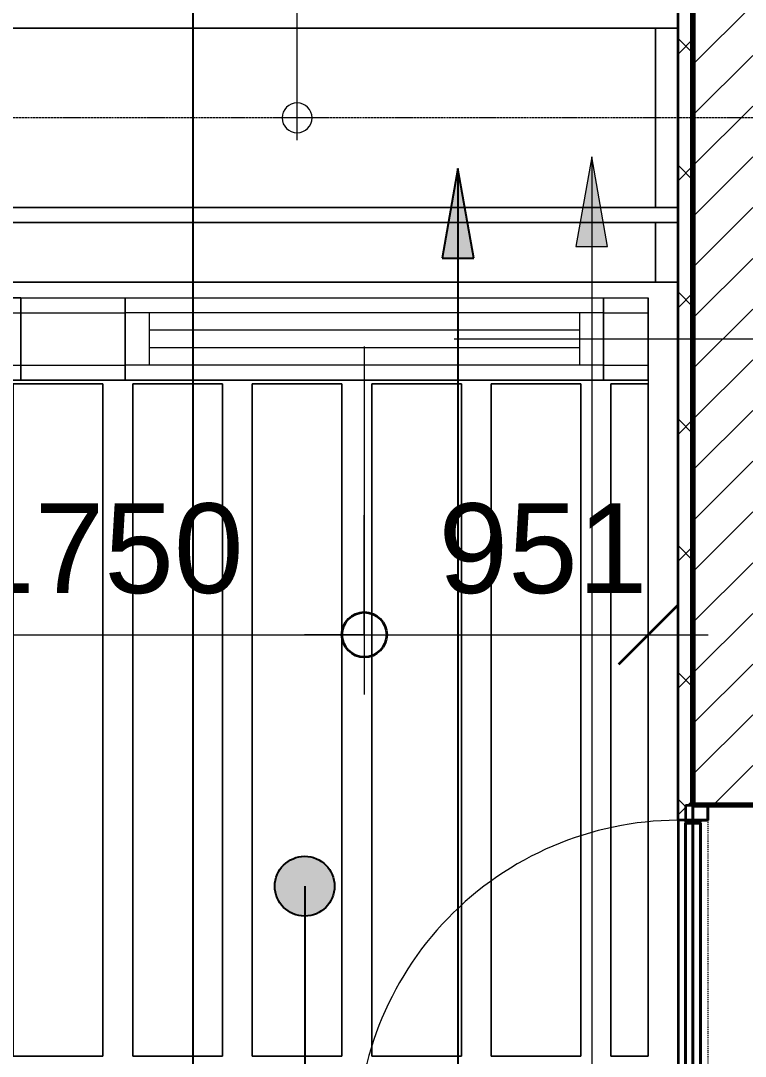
# Model space of a CAD drawing. Header units: millimetres. Extents: x -725999 to -647408, y -21008 to 19019.
# Drawn here: x -719232 to -716807, y 439 to 3904 of the extents above; entities that cross this region are included whole.
import ezdxf

# ---------------------------------------------------------------- set-up
doc = ezdxf.new("R2010")
doc.units = ezdxf.units.MM
for name, pattern in [('DASH', [6.35, 3.175, -3.175]), ('DPA_Grid _ Level 100', [10, 5.5, -1.6, 1.3, -1.6]), ('DPA_Hidden 50', [3, 2, -1])]:
    doc.linetypes.add(name, pattern=pattern)
for name, color, linetype, lineweight in [('A-ANNO-DIMS', 1, 'Continuous', 9), ('A-ANNO-DIMS-100', 1, 'Continuous', 9), ('A-ANNO-NOTE', 3, 'Continuous', 25), ('A-DETL', 1, 'Continuous', 70), ('A-DETL-GENF', 2, 'Continuous', 35), ('A-GENM', 1, 'Continuous', 9), ('A-GLAZ-CURT', 2, 'Continuous', 9), ('A-ROOM-IDEN', 3, 'Continuous', 25), ('A-WALL', 5, 'Continuous', 35), ('A-WALL-FNSH', 2, 'Continuous', 35), ('A-WALL-PATT', 1, 'Continuous', 35), ('E-LITE-EQPM', 2, 'Continuous', 35), ('G-ANNO-TEXT', 3, 'Continuous', 9), ('Q-SPCQ', 2, 'Continuous', 35), ('Q-SPCQ-HDLN', 2, 'DASH', 9), ('S-GRID', 251, 'Continuous', 9), ('WALL-E', 2, 'Continuous', 35)]:
    doc.layers.add(name, color=color, linetype=linetype, lineweight=lineweight)
doc.styles.add('Arial_2', font='arial.ttf', dxfattribs={"height": 300})
doc.dimstyles.new('DPA-DIM-3_0_C-C', dxfattribs={"dimscale": 304.8, "dimtxt": 306.07782, "dimasz": 0.492126, "dimexe": 0.656168, "dimexo": 0.0625, "dimgap": 0.164042, "dimtad": 1, "dimdec": 0, "dimzin": 0, "dimdsep": 46, "dimtxsty": 'Arial_2', "dimblk1": 'DOTBLANK', "dimblk2": 'DOTBLANK', "dimsah": 1, "dimcen": 0.09, "dimdle": 0.656168, "dimadec": 8, "dimazin": 0, "dimtfac": 1, "dimtdec": 4, "dimtix": 1, "dimtmove": 0, "dimatfit": 3, "dimfxl": 1.312336, "dimfxlon": 1, "dimtvp": 1, "dimtolj": 1, "dimtzin": 0, "dimarcsym": 2})
doc.dimstyles.new('DPA-DIM-3_0_C-T', dxfattribs={"dimscale": 304.8, "dimtxt": 306.07782, "dimasz": 0.492126, "dimexe": 0.656168, "dimexo": 0.0625, "dimgap": 0.164042, "dimtad": 0, "dimjust": 2, "dimdec": 0, "dimzin": 0, "dimdsep": 46, "dimtxsty": 'Arial_2', "dimblk1": 'DOTBLANK', "dimblk2": 'OBLIQUE', "dimsah": 1, "dimcen": 0.09, "dimdle": 0.656168, "dimadec": 8, "dimazin": 0, "dimtfac": 1, "dimtdec": 4, "dimtix": 1, "dimtmove": 2, "dimatfit": 3, "dimfxl": 1.312336, "dimfxlon": 1, "dimtvp": 1, "dimtolj": 1, "dimtzin": 0, "dimarcsym": 2})

# ---------------------------------------------------------------- blocks, each defined once
blk = doc.blocks.new('DPA_CP_Metal Ceiling Panel - Vertical Panel with Gap-11114030-4283-01 ENLARGED LOWER PLATFORM LEVEL - REFLECTED CEILING PLAN - SHEET 4')
at = {"layer": 'A-GLAZ-CURT'}
for p, q in [((-717257.4, 2689), (-717257.4, 439)), ((-717132.4, 2689), (-717257.4, 2689)), ((-717132.4, 2689), (-717257.4, 2689)), ((-717257.4, 2689), (-717257.4, 439)), ((-717257.4, 439), (-717257.4, 2689)), ((-717257.4, 2689), (-717132.4, 2689)), ((-717132.4, 2689), (-717132.4, 439)), ((-717132.4, 439), (-717132.4, 2689)), ((-717132.4, 2689), (-717132.4, 439)), ((-717132.4, 439), (-717257.4, 439)), ((-717257.4, 439), (-717132.4, 439)), ((-717132.4, 439), (-717257.4, 439))]:
    blk.add_line(p, q, dxfattribs=at)
blk = doc.blocks.new('DPA_CP_Metal Ceiling Panel - Vertical Panel with Gap-11114031-4283-01 ENLARGED LOWER PLATFORM LEVEL - REFLECTED CEILING PLAN - SHEET 4')
at = {"layer": 'A-GLAZ-CURT'}
for p, q in [((-717657.4, 2689), (-717657.4, 439)), ((-717357.4, 2689), (-717657.4, 2689)), ((-717357.4, 2689), (-717657.4, 2689)), ((-717657.4, 2689), (-717657.4, 439)), ((-717657.4, 439), (-717657.4, 2689)), ((-717657.4, 2689), (-717357.4, 2689)), ((-717357.4, 2689), (-717357.4, 439)), ((-717357.4, 439), (-717357.4, 2689)), ((-717357.4, 2689), (-717357.4, 439)), ((-717357.4, 439), (-717657.4, 439)), ((-717657.4, 439), (-717357.4, 439)), ((-717357.4, 439), (-717657.4, 439))]:
    blk.add_line(p, q, dxfattribs=at)
blk = doc.blocks.new('DPA_Speciality_PlatformScreenDoor - Length_135300-12767973-4283-01 ENLARGED LOWER PLATFORM LEVEL - REFLECTED CEILING PLAN - SHEET 4')
at = {"layer": 'A-GENM'}
for p, q in [((-75, -380), (-75, -1460)), ((-75, -1460), (-75, -380)), ((-25, -380), (-25, -1460)), ((-25, -1460), (-25, -380))]:
    blk.add_line(p, q, dxfattribs=at)
blk.add_arc((-5, -380), 1080, 268.9389, 0, dxfattribs=at)
at = {"layer": 'Q-SPCQ'}
for p, q in [((-75, -1450), (-75, -380)), ((-75, -380), (-75, -1450)), ((-50, -1450), (-50, -380)), ((-50, -380), (-50, -1450)), ((-50, -1450), (-50, -380)), ((-50, -380), (-50, -1450)), ((-25, -1450), (-25, -380)), ((-25, -380), (-25, -1450)), ((-75, -410), (-75, -1420)), ((-75, -1420), (-75, -410)), ((-75, -1420), (-75, -410)), ((-75, -410), (-75, -1420)), ((-75, -410), (-75, -1420)), ((-75, -1420), (-75, -410)), ((-50, -400), (-50, -1430)), ((-50, -1430), (-50, -400)), ((-50, -400), (-50, -1430)), ((-50, -1430), (-50, -400)), ((-50, -410), (-50, -1420)), ((-50, -1420), (-50, -410)), ((-50, -410), (-50, -1420)), ((-50, -1420), (-50, -410)), ((-50, -1420), (-50, -410)), ((-50, -410), (-50, -1420)), ((-25, -400), (-25, -1430)), ((-25, -1430), (-25, -400)), ((-25, -400), (-25, -1430)), ((-25, -1430), (-25, -400)), ((-50, -1450), (-75, -1450)), ((-75, -1450), (-50, -1450)), ((-30, -1450), (-70, -1450)), ((-70, -1450), (-30, -1450)), ((-25, -1450), (-50, -1450)), ((-50, -1450), (-25, -1450)), ((-100, -1460), (-100, -1510)), ((-100, -1510), (-100, -1460)), ((-100, -1460), (-50, -1460)), ((-50, -1460), (-100, -1460)), ((-70, -1460), (-30, -1460)), ((-30, -1460), (-70, -1460)), ((-50, -1460), (-50, -1510)), ((-50, -1510), (-50, -1460)), ((-50, -1460), (-50, -1510)), ((-50, -1510), (-50, -1460)), ((-50, -1460), (-25, -1460)), ((-25, -1460), (-50, -1460)), ((-25, -1510), (-25, -1460)), ((-50, -1510), (-100, -1510)), ((-50, -1510), (-100, -1510)), ((-25, -1510), (-50, -1510))]:
    blk.add_line(p, q, dxfattribs=at)
for centre, start, end in [((-70, -1455), 90, 270), ((-70, -1455), 150, 210), ((-70, -1455), 90, 135), ((-30, -1455), 60, 90), ((-30, -1455), 270, 90), ((-30, -1455), 330, 45), ((-70, -1455), 240, 270), ((-30, -1455), 270, 300)]:
    blk.add_arc(centre, 5, start, end, dxfattribs=at)
at = {"layer": 'Q-SPCQ-HDLN'}
blk.add_line((-100, -1510), (-100, 0), dxfattribs=at)
blk = doc.blocks.new('System Panel - DPA-AR_Metal Ceiling Rectangular Panel-V6-4283-01 ENLARGED LOWER PLATFORM LEVEL - REFLECTED CEILING PLAN - SHEET 4')
at = {"layer": 'A-GLAZ-CURT'}
for p, q in [((-719507.4, 3879), (-721907.4, 3879)), ((-721907.4, 3879), (-721907.4, 3279)), ((-721907.4, 3279), (-721907.4, 3879)), ((-721907.4, 3879), (-719507.4, 3879)), ((-719507.4, 3279), (-719507.4, 3879)), ((-719507.4, 3879), (-719507.4, 3279)), ((-721907.4, 3279), (-719507.4, 3279)), ((-719507.4, 3279), (-721907.4, 3279))]:
    blk.add_line(p, q, dxfattribs=at)
blk = doc.blocks.new('System Panel - DPA-AR_Metal Ceiling Rectangular Panel-13144089-4283-01 ENLARGED LOWER PLATFORM LEVEL - REFLECTED CEILING PLAN - SHEET 4')
at = {"layer": 'A-GLAZ-CURT'}
for p, q in [((-717032.4, 3879), (-717107.4, 3879)), ((-717107.4, 3879), (-717107.4, 3279)), ((-717107.4, 3279), (-717107.4, 3879)), ((-717107.4, 3879), (-717032.4, 3879)), ((-717032.4, 3279), (-717032.4, 3879)), ((-717032.4, 3879), (-717032.4, 3279)), ((-717107.4, 3279), (-717032.4, 3279)), ((-717032.4, 3279), (-717107.4, 3279))]:
    blk.add_line(p, q, dxfattribs=at)
blk = doc.blocks.new('System Panel - DPA-AR_Metal Ceiling Rectangular Panel-V7-4283-01 ENLARGED LOWER PLATFORM LEVEL - REFLECTED CEILING PLAN - SHEET 4')
at = {"layer": 'A-GLAZ-CURT'}
for p, q in [((-719507.4, 3229), (-721907.4, 3229)), ((-721907.4, 3229), (-721907.4, 3029)), ((-721907.4, 3029), (-721907.4, 3229)), ((-721907.4, 3229), (-719507.4, 3229)), ((-719507.4, 3029), (-719507.4, 3229)), ((-719507.4, 3229), (-719507.4, 3029)), ((-721907.4, 3029), (-719507.4, 3029)), ((-719507.4, 3029), (-721907.4, 3029))]:
    blk.add_line(p, q, dxfattribs=at)
blk = doc.blocks.new('System Panel - DPA-AR_Metal Ceiling Rectangular Panel-16621161-4283-01 ENLARGED LOWER PLATFORM LEVEL - REFLECTED CEILING PLAN - SHEET 4')
at = {"layer": 'A-GLAZ-CURT'}
for p, q in [((-717032.4, 3229), (-717107.4, 3229)), ((-717107.4, 3229), (-717107.4, 3029)), ((-717107.4, 3029), (-717107.4, 3229)), ((-717107.4, 3229), (-717032.4, 3229)), ((-717032.4, 3029), (-717032.4, 3229)), ((-717032.4, 3229), (-717032.4, 3029)), ((-717107.4, 3029), (-717032.4, 3029)), ((-717032.4, 3029), (-717107.4, 3029))]:
    blk.add_line(p, q, dxfattribs=at)
blk = doc.blocks.new('LGF_DL_SAA_LowPower_DL1a - LGF_DL_SAA_LowPower_DL1a-8832329-4283-01 ENLARGED LOWER PLATFORM LEVEL - REFLECTED CEILING PLAN - SHEET 4')
at = {"layer": 'A-DETL-GENF', "lineweight": 9}
for p, q in [((0, 75), (0, -75)), ((72.5, 0), (-72.5, 0))]:
    blk.add_line(p, q, dxfattribs=at)
blk.add_circle((0, 0), 50, dxfattribs=at)
blk = doc.blocks.new('DPA_CP_Metal Ceiling Air Supply1 - Linear Diffuser Air Supply-12404980-4283-01 ENLARGED LOWER PLATFORM LEVEL - REFLECTED CEILING PLAN - SHEET 4')
at = {"layer": 'A-GLAZ-CURT'}
for p, q in [((-718882.4, 2701.5), (-718882.4, 2976.5)), ((-718882.4, 2976.5), (-717282.4, 2976.5)), ((-718882.4, 2701.5), (-718882.4, 2976.5)), ((-718882.4, 2976.5), (-717282.4, 2976.5)), ((-718882.4, 2976.5), (-717282.4, 2976.5)), ((-718882.4, 2701.5), (-718882.4, 2976.5)), ((-717282.4, 2701.5), (-717282.4, 2976.5)), ((-717282.4, 2976.5), (-717282.4, 2701.5)), ((-717282.4, 2976.5), (-717282.4, 2701.5)), ((-717282.4, 2926.5), (-718882.4, 2926.5)), ((-718802.4, 2926.5), (-718802.4, 2751.5)), ((-717362.4, 2926.5), (-717362.4, 2751.5)), ((-717282.4, 2751.5), (-718882.4, 2751.5)), ((-718882.4, 2701.5), (-717282.4, 2701.5)), ((-717282.4, 2701.5), (-718882.4, 2701.5)), ((-717282.4, 2701.5), (-718882.4, 2701.5))]:
    blk.add_line(p, q, dxfattribs=at)
at = {"layer": 'A-GLAZ-CURT', "linetype": 'DPA_Hidden 50'}
for p, q in [((-717362.4, 2868.2), (-718802.4, 2868.2)), ((-717362.4, 2809.9), (-718802.4, 2809.9))]:
    blk.add_line(p, q, dxfattribs=at)
blk = doc.blocks.new('DPA_CP_Metal Ceiling Panel1 - Horizontal with Gap-16034509-4283-01 ENLARGED LOWER PLATFORM LEVEL - REFLECTED CEILING PLAN - SHEET 4')
at = {"layer": 'A-GLAZ-CURT'}
for p, q in [((-717282.4, 2701.5), (-717282.4, 2976.5)), ((-717282.4, 2701.5), (-717282.4, 2976.5)), ((-717282.4, 2976.5), (-717132.4, 2976.5)), ((-717282.4, 2976.5), (-717132.4, 2976.5)), ((-717282.4, 2701.5), (-717282.4, 2976.5)), ((-717132.4, 2701.5), (-717132.4, 2976.5)), ((-717132.4, 2976.5), (-717132.4, 2701.5)), ((-717132.4, 2976.5), (-717132.4, 2701.5)), ((-717282.4, 2926.5), (-717132.4, 2926.5)), ((-717282.4, 2751.5), (-717132.4, 2751.5)), ((-717282.4, 2701.5), (-717132.4, 2701.5)), ((-717132.4, 2701.5), (-717282.4, 2701.5)), ((-717132.4, 2701.5), (-717282.4, 2701.5))]:
    blk.add_line(p, q, dxfattribs=at)
blk = doc.blocks.new('DPA_CP_Metal Ceiling Panel1 - Horizontal with Gap-16028279-4283-01 ENLARGED LOWER PLATFORM LEVEL - REFLECTED CEILING PLAN - SHEET 4')
at = {"layer": 'A-GLAZ-CURT'}
for p, q in [((-719232.4, 2701.5), (-719232.4, 2976.5)), ((-719232.4, 2701.5), (-719232.4, 2976.5)), ((-719232.4, 2976.5), (-718882.4, 2976.5)), ((-719232.4, 2976.5), (-718882.4, 2976.5)), ((-719232.4, 2701.5), (-719232.4, 2976.5)), ((-718882.4, 2701.5), (-718882.4, 2976.5)), ((-718882.4, 2976.5), (-718882.4, 2701.5)), ((-718882.4, 2976.5), (-718882.4, 2701.5)), ((-719232.4, 2926.5), (-718882.4, 2926.5)), ((-719232.4, 2751.5), (-718882.4, 2751.5)), ((-719232.4, 2701.5), (-718882.4, 2701.5)), ((-718882.4, 2701.5), (-719232.4, 2701.5)), ((-718882.4, 2701.5), (-719232.4, 2701.5))]:
    blk.add_line(p, q, dxfattribs=at)
blk = doc.blocks.new('DPA_CP_Metal Ceiling Luminaire2 - Linear Luminaire-12404975-4283-01 ENLARGED LOWER PLATFORM LEVEL - REFLECTED CEILING PLAN - SHEET 4')
at = {"layer": 'A-GLAZ-CURT'}
for p, q in [((-718432.4, 151.5), (-718432.4, 426.5)), ((-718432.4, 426.5), (-717232.4, 426.5)), ((-718432.4, 426.5), (-718432.4, 151.5)), ((-717232.4, 426.5), (-718432.4, 426.5)), ((-718432.4, 426.5), (-717232.4, 426.5)), ((-717232.4, 426.5), (-717232.4, 151.5)), ((-717232.4, 151.5), (-717232.4, 426.5)), ((-718432.4, 389), (-718432.4, 151.5)), ((-717232.4, 389), (-717232.4, 151.5)), ((-718432.4, 376.5), (-717232.4, 376.5)), ((-718432.4, 201.5), (-717232.4, 201.5)), ((-717232.4, 151.5), (-718432.4, 151.5)), ((-717232.4, 151.5), (-718432.4, 151.5)), ((-718432.4, 151.5), (-717232.4, 151.5))]:
    blk.add_line(p, q, dxfattribs=at)
at = {"layer": 'A-GLAZ-CURT', "linetype": 'DPA_Hidden 50'}
for p, q in [((-718337.4, 376.5), (-718337.4, 201.5)), ((-718232.4, 376.5), (-718232.4, 201.5)), ((-718132.4, 376.5), (-718132.4, 201.5)), ((-718032.4, 376.5), (-718032.4, 201.5)), ((-717932.4, 376.5), (-717932.4, 201.5)), ((-717832.4, 376.5), (-717832.4, 201.5)), ((-717732.4, 376.5), (-717732.4, 201.5)), ((-717632.4, 376.5), (-717632.4, 201.5)), ((-717532.4, 376.5), (-717532.4, 201.5)), ((-717432.4, 376.5), (-717432.4, 201.5)), ((-717327.4, 376.5), (-717327.4, 201.5))]:
    blk.add_line(p, q, dxfattribs=at)
blk = doc.blocks.new('DIMBLOCK84-4283-01 ENLARGED LOWER PLATFORM LEVEL - REFLECTED CEILING PLAN - SHEET 4')
at = {"layer": 'A-ANNO-DIMS-100'}
for p, q in [((-719832.4, 2249.6), (-719832.4, 1649.6)), ((-719832.4, 1849.6), (-719832.4, 2249.6)), ((-718082.4, 2249.6), (-718082.4, 1649.6)), ((-718082.4, 1849.6), (-718082.4, 2249.6)), ((-719832.4, 1849.6), (-717882.4, 1849.6))]:
    blk.add_line(p, q, dxfattribs=at)
at = {"layer": 'A-ANNO-DIMS-100', "lineweight": 35}
for centre in [(-719832.4, 1849.6), (-718082.4, 1849.6)]:
    blk.add_circle(centre, 75, dxfattribs=at)
at = {"layer": 'A-ANNO-DIMS-100', "color": 0, "insert": (-719418.8, 2289.1), "char_height": 300, "width": 1107.531, "attachment_point": 1, "line_spacing_factor": 0.941778, "style": 'Arial_2'}
blk.add_mtext('1750', dxfattribs=at)
blk = doc.blocks.new('_DotBlank')
at = {"color": 0, "linetype": 'ByBlock', "lineweight": -2}
blk.add_line((-0.5, 0), (-1, 0), dxfattribs=at)
blk.add_circle((0, 0), 0.5, dxfattribs=at)
blk = doc.blocks.new('DIMBLOCK85-4283-01 ENLARGED LOWER PLATFORM LEVEL - REFLECTED CEILING PLAN - SHEET 4')
at = {"layer": 'A-ANNO-DIMS-100'}
for p, q in [((-718082.4, 2249.6), (-718082.4, 1649.6)), ((-718082.4, 1849.6), (-718082.4, 2249.6)), ((-718082.4, 1849.6), (-718082.4, 2249.6)), ((-718082.4, 1849.6), (-718282.4, 1849.6)), ((-718082.4, 1849.6), (-718082.4, 1649.6))]:
    blk.add_line(p, q, dxfattribs=at)
at = {"layer": 'A-ANNO-DIMS-100', "lineweight": 35}
blk.add_circle((-718082.4, 1849.6), 75, dxfattribs=at)
blk = doc.blocks.new('_None')
blk = doc.blocks.new('_Oblique')
at = {"color": 0, "linetype": 'ByBlock', "lineweight": -2}
blk.add_line((-0.5, -0.5), (0.5, 0.5), dxfattribs=at)
blk = doc.blocks.new('DIMBLOCK86-4283-01 ENLARGED LOWER PLATFORM LEVEL - REFLECTED CEILING PLAN - SHEET 4')
at = {"layer": 'A-ANNO-DIMS-100'}
for p, q in [((-718082.4, 2249.6), (-718082.4, 1649.6)), ((-718082.4, 1849.6), (-718082.4, 2249.6)), ((-717131.9, 2249.6), (-717131.9, 1649.6)), ((-717131.9, 1849.6), (-717131.9, 2249.6)), ((-718082.4, 1849.6), (-716931.9, 1849.6))]:
    blk.add_line(p, q, dxfattribs=at)
at = {"layer": 'A-ANNO-DIMS-100', "lineweight": 35}
for q in [(-717031.9, 1949.6), (-717231.9, 1749.6)]:
    blk.add_line((-717131.9, 1849.6), q, dxfattribs=at)
at = {"layer": 'A-ANNO-DIMS-100', "color": 0, "insert": (-717834.1, 2289.1), "char_height": 300, "width": 830.648, "attachment_point": 1, "line_spacing_factor": 0.941778, "style": 'Arial_2'}
blk.add_mtext('951', dxfattribs=at)

msp = doc.modelspace()

# ---------------------------------------------------------------- hatches: boundary and pattern name
at = {"layer": 'A-ANNO-NOTE'}
msp.add_hatch(color=256, dxfattribs=at).paths.add_polyline_path([(-717769.1, 3409.5), (-717822, 3109.5), (-717716.2, 3109.5)])
at = {"layer": 'A-ROOM-IDEN'}
h = msp.add_hatch(color=256, dxfattribs=at)
edge = h.paths.add_edge_path()
edge.add_arc((-718281.9, 1008.1), 100, 0, 360)
at = {"layer": 'A-WALL-PATT', "lineweight": 9}
h = msp.add_hatch(dxfattribs=at)
h.set_pattern_fill('FP_4', color=256, style=0, pattern_type=2)
h.set_pattern_definition([(45, (0, 0), (-212.13203, 212.13203), []), (135, (0, 0), (-212.13203, -212.13203), [])])
h.paths.add_polyline_path([(-717032.4, 99), (-717007.4, 99.3), (-717007.7, 149), (-717032.4, 149), (-717032.4, 99.3)])
h.paths.add_polyline_path([(-717017.4, 129), (-717022.4, 130.4), (-717027, 136.4), (-717026, 144), (-717020, 148.7), (-717017.4, 149), (-717010.3, 146.1), (-717007.4, 139), (-717010.3, 131.9), (-717014.1, 130.4)])
h.paths.add_polyline_path([(-717032.4, 1229), (-717007.4, 1229), (-717007.4, 1279), (-716982.4, 1279), (-716982.4, 4129), (-717032.4, 4129), (-717032.4, 3752.5)])
h = msp.add_hatch(dxfattribs=at)
h.set_pattern_fill('FP_2', color=256, style=0, pattern_type=2)
h.set_pattern_definition([(45, (0, 0), (-84.852814, 84.852814), [])])
h.paths.add_polyline_path([(-716982.4, -251), (-716782.4, -251), (-716782.4, 99), (-716932.4, 99), (-716932.4, -56), (-716982.4, -56), (-716982.4, -232.8)])
h.paths.add_polyline_path([(-716982.4, 1279), (-716782.4, 1279), (-716782.4, 4129), (-716982.4, 4129), (-716982.4, 3752.5)])
at = {"layer": 'G-ANNO-TEXT'}
msp.add_hatch(color=7, dxfattribs=at).paths.add_polyline_path([(-717321.1, 3448.1), (-717374, 3148.1), (-717268.2, 3148.1)])

# ---------------------------------------------------------------- linework, layer by layer
at = {"layer": 'A-ANNO-NOTE'}
for p, q in [((-717769.1, 3409.5), (-717822, 3109.5)), ((-717716.2, 3109.5), (-717769.1, 3409.5)), ((-717769.1, 3409.5), (-717769.1, -3245)), ((-717822, 3109.5), (-717716.2, 3109.5))]:
    msp.add_line(p, q, dxfattribs=at)
at = {"layer": 'A-DETL', "color": 55, "linetype": 'DPA_Hidden 50', "lineweight": 9}
for p, q in [((-718307.4, 3579), (-718307.4, 5139.9)), ((-717131.9, 2976.5), (-717131.9, 2476.5)), ((-718082.4, 2814.4), (-718082.4, 1914.4)), ((-717782, 2839.4), (-715882, 2839.4))]:
    msp.add_line(p, q, dxfattribs=at)
at = {"layer": 'A-ROOM-IDEN'}
for p, q in [((-718656.2, 5625.5), (-718656.2, -10002.4)), ((-718281.9, 1008.1), (-718281.9, -7402.4))]:
    msp.add_line(p, q, dxfattribs=at)
msp.add_circle((-718281.9, 1008.1), 100, dxfattribs=at)
at = {"layer": 'A-WALL', "color": 7, "lineweight": 70}
for p, q in [((-716982.4, 1279), (-716982.4, 4129)), ((-716982.4, 4129), (-716982.4, 1279)), ((-716782.4, 1279), (-716982.4, 1279))]:
    msp.add_line(p, q, dxfattribs=at)
at = {"layer": 'A-WALL-FNSH', "color": 250}
for p, q in [((-717032.4, 1229), (-717032.4, 4129)), ((-716982.4, 1279), (-716982.4, 1229)), ((-716982.4, 1229), (-717032.4, 1229))]:
    msp.add_line(p, q, dxfattribs=at)
at = {"layer": 'G-ANNO-TEXT', "color": 10}
for p, q in [((-717321.1, 3448.1), (-717374, 3148.1)), ((-717268.2, 3148.1), (-717321.1, 3448.1)), ((-717321.1, 3448.1), (-717321.1, -2338.1)), ((-717374, 3148.1), (-717268.2, 3148.1))]:
    msp.add_line(p, q, dxfattribs=at)
at = {"layer": 'S-GRID', "linetype": 'DPA_Grid _ Level 100'}
msp.add_line((-652322.4, 3579), (-724638.4, 3579), dxfattribs=at)
at = {"layer": 'WALL-E'}
for p, q in [((-716982.4, 1279), (-716782.4, 1279)), ((-716982.4, 1279), (-716982.4, 1229)), ((-717032.4, 1229), (-717032.4, 149)), ((-716982.4, 1229), (-717032.4, 1229))]:
    msp.add_line(p, q, dxfattribs=at)

# ---------------------------------------------------------------- block references
at = {"layer": 'A-GLAZ-CURT'}
for name, p in [('System Panel - DPA-AR_Metal Ceiling Rectangular Panel-V6-4283-01 ENLARGED LOWER PLATFORM LEVEL - REFLECTED CEILING PLAN - SHEET 4', (2400, 0)), ('System Panel - DPA-AR_Metal Ceiling Rectangular Panel-13144089-4283-01 ENLARGED LOWER PLATFORM LEVEL - REFLECTED CEILING PLAN - SHEET 4', (0, 0)), ('System Panel - DPA-AR_Metal Ceiling Rectangular Panel-V7-4283-01 ENLARGED LOWER PLATFORM LEVEL - REFLECTED CEILING PLAN - SHEET 4', (2400, 0)), ('System Panel - DPA-AR_Metal Ceiling Rectangular Panel-16621161-4283-01 ENLARGED LOWER PLATFORM LEVEL - REFLECTED CEILING PLAN - SHEET 4', (0, 0)), ('DPA_CP_Metal Ceiling Luminaire2 - Linear Luminaire-12404975-4283-01 ENLARGED LOWER PLATFORM LEVEL - REFLECTED CEILING PLAN - SHEET 4', (-2000, 2550)), ('DPA_CP_Metal Ceiling Luminaire2 - Linear Luminaire-12404975-4283-01 ENLARGED LOWER PLATFORM LEVEL - REFLECTED CEILING PLAN - SHEET 4', (-2000, 2550)), ('DPA_CP_Metal Ceiling Luminaire2 - Linear Luminaire-12404975-4283-01 ENLARGED LOWER PLATFORM LEVEL - REFLECTED CEILING PLAN - SHEET 4', (-2000, 2550)), ('DPA_CP_Metal Ceiling Panel1 - Horizontal with Gap-16028279-4283-01 ENLARGED LOWER PLATFORM LEVEL - REFLECTED CEILING PLAN - SHEET 4', (0, 0)), ('DPA_CP_Metal Ceiling Panel1 - Horizontal with Gap-16028279-4283-01 ENLARGED LOWER PLATFORM LEVEL - REFLECTED CEILING PLAN - SHEET 4', (0, 0)), ('DPA_CP_Metal Ceiling Panel1 - Horizontal with Gap-16028279-4283-01 ENLARGED LOWER PLATFORM LEVEL - REFLECTED CEILING PLAN - SHEET 4', (0, 0)), ('DPA_CP_Metal Ceiling Air Supply1 - Linear Diffuser Air Supply-12404980-4283-01 ENLARGED LOWER PLATFORM LEVEL - REFLECTED CEILING PLAN - SHEET 4', (0, 0)), ('DPA_CP_Metal Ceiling Air Supply1 - Linear Diffuser Air Supply-12404980-4283-01 ENLARGED LOWER PLATFORM LEVEL - REFLECTED CEILING PLAN - SHEET 4', (0, 0)), ('DPA_CP_Metal Ceiling Air Supply1 - Linear Diffuser Air Supply-12404980-4283-01 ENLARGED LOWER PLATFORM LEVEL - REFLECTED CEILING PLAN - SHEET 4', (0, 0)), ('DPA_CP_Metal Ceiling Panel1 - Horizontal with Gap-16034509-4283-01 ENLARGED LOWER PLATFORM LEVEL - REFLECTED CEILING PLAN - SHEET 4', (0, 0)), ('DPA_CP_Metal Ceiling Panel1 - Horizontal with Gap-16034509-4283-01 ENLARGED LOWER PLATFORM LEVEL - REFLECTED CEILING PLAN - SHEET 4', (0, 0)), ('DPA_CP_Metal Ceiling Panel1 - Horizontal with Gap-16034509-4283-01 ENLARGED LOWER PLATFORM LEVEL - REFLECTED CEILING PLAN - SHEET 4', (0, 0)), ('DPA_CP_Metal Ceiling Panel - Vertical Panel with Gap-11114031-4283-01 ENLARGED LOWER PLATFORM LEVEL - REFLECTED CEILING PLAN - SHEET 4', (-1600, 0)), ('DPA_CP_Metal Ceiling Panel - Vertical Panel with Gap-11114031-4283-01 ENLARGED LOWER PLATFORM LEVEL - REFLECTED CEILING PLAN - SHEET 4', (-1200, 0)), ('DPA_CP_Metal Ceiling Panel - Vertical Panel with Gap-11114031-4283-01 ENLARGED LOWER PLATFORM LEVEL - REFLECTED CEILING PLAN - SHEET 4', (-800, 0)), ('DPA_CP_Metal Ceiling Panel - Vertical Panel with Gap-11114031-4283-01 ENLARGED LOWER PLATFORM LEVEL - REFLECTED CEILING PLAN - SHEET 4', (-400, 0)), ('DPA_CP_Metal Ceiling Panel - Vertical Panel with Gap-11114031-4283-01 ENLARGED LOWER PLATFORM LEVEL - REFLECTED CEILING PLAN - SHEET 4', (0, 0)), ('DPA_CP_Metal Ceiling Panel - Vertical Panel with Gap-11114030-4283-01 ENLARGED LOWER PLATFORM LEVEL - REFLECTED CEILING PLAN - SHEET 4', (0, 0))]:
    msp.add_blockref(name, p, dxfattribs=at)
at = {"layer": 'E-LITE-EQPM', "extrusion": (0, 0, -1), "rotation": 180}
msp.add_blockref('LGF_DL_SAA_LowPower_DL1a - LGF_DL_SAA_LowPower_DL1a-8832329-4283-01 ENLARGED LOWER PLATFORM LEVEL - REFLECTED CEILING PLAN - SHEET 4', (718307.4, 3579), dxfattribs=at)
at = {"layer": 'Q-SPCQ', "rotation": 180}
msp.add_blockref('DPA_Speciality_PlatformScreenDoor - Length_135300-12767973-4283-01 ENLARGED LOWER PLATFORM LEVEL - REFLECTED CEILING PLAN - SHEET 4', (-717032.4, -231), dxfattribs=at)

# ---------------------------------------------------------------- dimensions: what is measured, and where the dimension line sits
at = {"layer": 'A-ANNO-DIMS'}
dim = msp.add_linear_dim(base=(-718082.4, 1849.6), p1=(-719832.4, 2249.6), p2=(-718082.4, 2249.6), dimstyle='DPA-DIM-3_0_C-C', override={"dimpost": '<>', "dimfxl": 1750}, dxfattribs=at)
dim.commit()
dim.dimension.update_dxf_attribs({"geometry": 'DIMBLOCK84-4283-01 ENLARGED LOWER PLATFORM LEVEL - REFLECTED CEILING PLAN - SHEET 4', "text_midpoint": (-718957.4, 2052.8)})
dim = msp.add_linear_dim(base=(-717131.8738654, 1849.6204269), p1=(-718082.3738654, 2249.6204269), p2=(-717131.8738654, 2249.6204269), dimstyle='DPA-DIM-3_0_C-T', override={"dimpost": '<>', "dimfxl": 950.5}, dxfattribs=at)
dim.commit()
dim.dimension.update_dxf_attribs({"geometry": 'DIMBLOCK86-4283-01 ENLARGED LOWER PLATFORM LEVEL - REFLECTED CEILING PLAN - SHEET 4', "text_midpoint": (-717418.7565702, 2089.0893281), "dimtype": 160})
dim = msp.add_linear_dim(base=(-718082.4, 1849.6), p1=(-718082.4, 1914.4), p2=(-718082.4, 1914.4), text=' ', dimstyle='DPA-DIM-3_0_C-T', override={"dimpost": '<>', "dimblk": 'None', "dimse1": 1, "dimse2": 1, "dimsd1": 1, "dimsd2": 1, "dimfxl": 0}, dxfattribs=at)
dim.commit()
dim.dimension.update_dxf_attribs({"geometry": 'DIMBLOCK85-4283-01 ENLARGED LOWER PLATFORM LEVEL - REFLECTED CEILING PLAN - SHEET 4', "text_midpoint": (-718082.4, 1849.6)})

doc.saveas('drawing.dxf')
